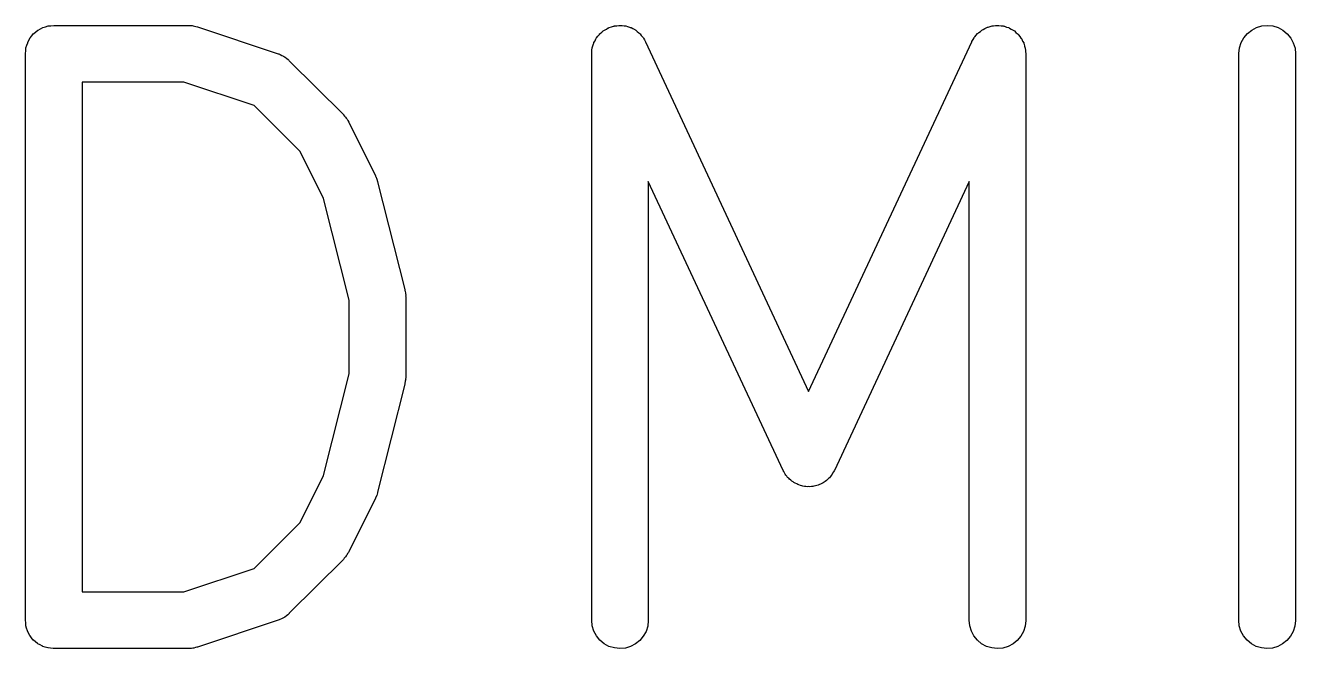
# Model space of a CAD drawing. Extents: x 78.1 to 166.4, y -98.1 to -63.5.
# Drawn here: x 116.312 to 120.798, y -98.084 to -95.884 of the extents above; entities that cross this region are included whole.
import ezdxf

# ---------------------------------------------------------------- set-up
doc = ezdxf.new("R2010")
doc.units = 0
doc.layers.add('BLACK', color=7, linetype='CONTINUOUS')

msp = doc.modelspace()

# ---------------------------------------------------------------- linework, layer by layer
at = {"layer": 'BLACK', "linetype": 'CONTINUOUS'}
for p, q in [((116.342, -95.9121), (116.349, -95.9062)), ((116.349, -95.9062), (116.356, -95.9003)), ((116.356, -95.9003), (116.357, -95.9001)), ((116.357, -95.8999), (116.365, -95.8956)), ((116.357, -95.9001), (116.357, -95.8999)), ((116.365, -95.8956), (116.374, -95.8911)), ((116.374, -95.8908), (116.383, -95.8882)), ((116.374, -95.891), (116.374, -95.8908)), ((116.374, -95.8911), (116.374, -95.891)), ((116.383, -95.8882), (116.392, -95.8855)), ((116.392, -95.8855), (116.393, -95.8854)), ((116.393, -95.8853), (116.402, -95.8845)), ((116.393, -95.8854), (116.393, -95.8853)), ((116.402, -95.8845), (116.412, -95.8836)), ((116.412, -95.8836), (116.888, -95.8836)), ((116.888, -95.8836), (116.889, -95.8836)), ((116.889, -95.8836), (116.895, -95.8842)), ((116.895, -95.8842), (116.901, -95.8844)), ((116.901, -95.8844), (116.905, -95.8853)), ((116.905, -95.8853), (116.909, -95.8857)), ((116.909, -95.8857), (116.914, -95.8874)), ((116.914, -95.8874), (116.92, -95.8887)), ((116.92, -95.8887), (117.205, -95.9839)), ((118.342, -95.9121), (118.348, -95.9074)), ((118.348, -95.9074), (118.353, -95.9025)), ((118.353, -95.9025), (118.355, -95.9013)), ((118.355, -95.9013), (118.357, -95.8999)), ((118.357, -95.8999), (118.364, -95.8964)), ((118.364, -95.8964), (118.37, -95.8926)), ((118.37, -95.8926), (118.372, -95.8919)), ((118.372, -95.8919), (118.374, -95.8908)), ((118.374, -95.8908), (118.382, -95.8887)), ((118.382, -95.8887), (118.389, -95.8863)), ((118.389, -95.8863), (118.391, -95.886)), ((118.391, -95.886), (118.393, -95.8853)), ((118.393, -95.8853), (118.401, -95.8847)), ((118.401, -95.8847), (118.408, -95.8836)), ((118.408, -95.8836), (118.41, -95.8838)), ((118.41, -95.8838), (118.413, -95.8836)), ((118.413, -95.8836), (118.42, -95.8843)), ((118.42, -95.8843), (118.427, -95.8848)), ((118.427, -95.8848), (118.43, -95.8854)), ((118.43, -95.8854), (118.432, -95.8856)), ((118.432, -95.8856), (118.439, -95.8878)), ((118.439, -95.8878), (118.446, -95.8897)), ((118.446, -95.8897), (118.448, -95.8907)), ((118.448, -95.8907), (118.451, -95.8914)), ((118.451, -95.8914), (118.457, -95.8949)), ((118.457, -95.8949), (118.464, -95.8982)), ((118.464, -95.8982), (118.466, -95.8996)), ((118.466, -95.8996), (118.468, -95.9007)), ((118.468, -95.9007), (118.473, -95.9054)), ((118.473, -95.9054), (118.479, -95.9099)), ((118.479, -95.9099), (118.481, -95.9116)), ((119.677, -95.9107), (119.679, -95.909)), ((119.679, -95.909), (119.685, -95.9046)), ((119.685, -95.9046), (119.69, -95.8999)), ((119.69, -95.8999), (119.692, -95.8988)), ((119.692, -95.8988), (119.694, -95.8975)), ((119.694, -95.8975), (119.701, -95.8943)), ((119.701, -95.8943), (119.708, -95.8908)), ((119.708, -95.8908), (119.71, -95.8902)), ((119.71, -95.8902), (119.712, -95.8892)), ((119.712, -95.8892), (119.719, -95.8875)), ((119.719, -95.8875), (119.726, -95.8853)), ((119.726, -95.8853), (119.729, -95.8851)), ((119.729, -95.8851), (119.731, -95.8846)), ((119.731, -95.8846), (119.738, -95.8842)), ((119.738, -95.8842), (119.746, -95.8836)), ((119.746, -95.8836), (119.748, -95.8838)), ((119.748, -95.8838), (119.75, -95.8837)), ((119.75, -95.8837), (119.758, -95.8848)), ((119.758, -95.8848), (119.765, -95.8856)), ((119.765, -95.8856), (119.767, -95.8863)), ((119.767, -95.8863), (119.77, -95.8866)), ((119.77, -95.8866), (119.777, -95.8892)), ((119.777, -95.8892), (119.784, -95.8914)), ((119.784, -95.8914), (119.786, -95.8925)), ((119.786, -95.8925), (119.788, -95.8932)), ((119.788, -95.8932), (119.794, -95.8971)), ((119.794, -95.8971), (119.801, -95.9007)), ((119.801, -95.9007), (119.803, -95.9021)), ((119.803, -95.9021), (119.805, -95.9033)), ((119.805, -95.9033), (119.81, -95.9083)), ((119.81, -95.9083), (119.816, -95.9131)), ((120.628, -95.9121), (120.643, -95.8999)), ((120.643, -95.8999), (120.66, -95.8908)), ((120.66, -95.8908), (120.679, -95.8853)), ((120.679, -95.8853), (120.698, -95.8836)), ((120.698, -95.8836), (120.718, -95.8856)), ((120.718, -95.8856), (120.736, -95.8914)), ((120.736, -95.8914), (120.753, -95.9007)), ((120.753, -95.9007), (120.768, -95.9131)), ((116.314, -95.9628), (116.317, -95.9538)), ((116.317, -95.9538), (116.32, -95.9448)), ((116.32, -95.9442), (116.324, -95.9359)), ((116.32, -95.9445), (116.32, -95.9442)), ((116.32, -95.9448), (116.32, -95.9445)), ((116.324, -95.9359), (116.329, -95.9276)), ((116.329, -95.9271), (116.335, -95.9199)), ((116.329, -95.9274), (116.329, -95.9271)), ((116.329, -95.9276), (116.329, -95.9274)), ((116.335, -95.9199), (116.341, -95.9126)), ((116.341, -95.9126), (116.342, -95.9124)), ((116.342, -95.9124), (116.342, -95.9121)), ((118.316, -95.9556), (118.318, -95.9484)), ((118.318, -95.9484), (118.319, -95.9464)), ((118.319, -95.9464), (118.32, -95.9442)), ((118.32, -95.9442), (118.324, -95.9376)), ((118.324, -95.9376), (118.327, -95.9309)), ((118.327, -95.9309), (118.328, -95.9291)), ((118.328, -95.9291), (118.329, -95.9271)), ((118.329, -95.9271), (118.334, -95.9213)), ((118.334, -95.9213), (118.339, -95.9154)), ((118.339, -95.9154), (118.34, -95.9139)), ((118.34, -95.9139), (118.342, -95.9121)), ((118.481, -95.9116), (118.483, -95.9131)), ((118.483, -95.9131), (118.487, -95.9189)), ((118.487, -95.9189), (118.492, -95.9245)), ((118.492, -95.9245), (118.494, -95.9264)), ((118.494, -95.9264), (118.495, -95.9282)), ((118.495, -95.9282), (118.499, -95.9348)), ((118.499, -95.9348), (118.502, -95.9413)), ((118.502, -95.9413), (119.078, -97.1757)), ((119.078, -97.1757), (119.655, -95.9413)), ((119.655, -95.94), (119.659, -95.9336)), ((119.655, -95.9413), (119.655, -95.94)), ((119.659, -95.9336), (119.663, -95.9271)), ((119.663, -95.9271), (119.664, -95.9253)), ((119.664, -95.9253), (119.665, -95.9234)), ((119.665, -95.9234), (119.67, -95.9178)), ((119.67, -95.9178), (119.675, -95.9121)), ((119.675, -95.9121), (119.677, -95.9107)), ((119.816, -95.9131), (119.818, -95.9149)), ((119.818, -95.9149), (119.819, -95.9164)), ((119.819, -95.9164), (119.824, -95.9224)), ((119.824, -95.9224), (119.828, -95.9282)), ((119.828, -95.9282), (119.83, -95.9302)), ((119.83, -95.9302), (119.831, -95.9321)), ((119.831, -95.9321), (119.834, -95.9388)), ((119.834, -95.9388), (119.838, -95.9455)), ((119.838, -95.9455), (119.838, -95.9476)), ((119.838, -95.9476), (119.839, -95.9497)), ((119.839, -95.9497), (119.841, -95.957)), ((120.6, -95.9628), (120.606, -95.9442)), ((120.606, -95.9442), (120.615, -95.9271)), ((120.615, -95.9271), (120.628, -95.9121)), ((120.768, -95.9131), (120.781, -95.9282)), ((120.781, -95.9282), (120.79, -95.9455)), ((120.79, -95.9455), (120.796, -95.9641)), ((116.312, -95.9822), (116.313, -95.9729)), ((116.312, -95.9828), (116.312, -95.9822)), ((116.312, -95.9829), (116.312, -95.9828)), ((116.312, -95.9836), (116.312, -95.9829)), ((116.312, -95.9829), (116.312, -95.9829)), ((116.312, -97.9836), (116.312, -95.9836)), ((116.313, -95.9729), (116.314, -95.9635)), ((116.314, -95.9631), (116.314, -95.9628)), ((116.314, -95.9635), (116.314, -95.9631)), ((117.205, -95.9839), (117.207, -95.9844)), ((117.207, -95.9844), (117.209, -95.9856)), ((117.209, -95.9856), (117.212, -95.9865)), ((117.212, -95.9865), (117.218, -95.9897)), ((117.218, -95.9897), (117.224, -95.9926)), ((117.224, -95.9926), (117.227, -95.9943)), ((117.227, -95.9943), (117.229, -95.9957)), ((117.229, -95.9957), (117.235, -96)), ((117.235, -96), (117.24, -96.0041)), ((118.312, -95.9822), (118.313, -95.9747)), ((118.312, -95.9836), (118.312, -95.9822)), ((118.312, -97.9836), (118.312, -95.9836)), ((118.313, -95.9673), (118.314, -95.965)), ((118.313, -95.9747), (118.313, -95.9673)), ((118.314, -95.9628), (118.316, -95.9556)), ((118.314, -95.965), (118.314, -95.9628)), ((119.841, -95.957), (119.843, -95.9641)), ((119.843, -95.9641), (119.843, -95.9664)), ((119.843, -95.9664), (119.844, -95.9686)), ((119.844, -95.9686), (119.844, -95.9761)), ((119.844, -95.9761), (119.845, -95.9836)), ((119.845, -95.9836), (119.845, -97.9836)), ((120.598, -95.9822), (120.6, -95.9628)), ((120.598, -95.9836), (120.598, -95.9822)), ((120.598, -97.9836), (120.598, -95.9836)), ((120.796, -95.9641), (120.798, -95.9836)), ((120.798, -95.9836), (120.798, -97.9836)), ((117.24, -96.0041), (117.242, -96.0062)), ((117.242, -96.0062), (117.244, -96.0081)), ((117.244, -96.0081), (117.435, -96.1986)), ((116.512, -96.0836), (116.512, -97.8836)), ((116.872, -96.0836), (116.512, -96.0836)), ((117.12, -96.1662), (116.872, -96.0836)), ((117.282, -96.3285), (117.12, -96.1662)), ((117.435, -96.1986), (117.436, -96.1996)), ((117.436, -96.1996), (117.439, -96.2039)), ((117.439, -96.2039), (117.443, -96.208)), ((117.443, -96.208), (117.445, -96.2116)), ((117.445, -96.2116), (117.448, -96.2148)), ((117.448, -96.2148), (117.451, -96.2198)), ((117.451, -96.2198), (117.454, -96.2246)), ((117.454, -96.2246), (117.549, -96.415)), ((117.365, -96.4947), (117.282, -96.3285)), ((117.549, -96.415), (117.549, -96.4163)), ((117.549, -96.4163), (117.55, -96.4167)), ((117.55, -96.4167), (117.55, -96.4171)), ((117.55, -96.4171), (117.553, -96.4259)), ((117.553, -96.4259), (117.556, -96.4346)), ((117.556, -96.4346), (117.556, -96.4351)), ((117.556, -96.4351), (117.556, -96.4355)), ((117.556, -96.4355), (117.652, -96.8164)), ((118.988, -97.4544), (118.512, -96.4343)), ((118.512, -96.4343), (118.512, -97.9836)), ((119.645, -96.4343), (119.169, -97.4544)), ((119.645, -97.9836), (119.645, -96.4343)), ((117.455, -96.853), (117.365, -96.4947)), ((117.652, -96.8164), (117.652, -96.8178)), ((117.652, -96.8178), (117.652, -96.8196)), ((117.652, -96.8196), (117.653, -96.8213)), ((117.653, -96.8213), (117.654, -96.8292)), ((117.654, -96.8292), (117.655, -96.8371)), ((117.655, -96.8371), (117.654, -96.8389)), ((117.654, -96.8389), (117.655, -96.8407)), ((117.655, -96.8407), (117.655, -97.1264)), ((117.455, -97.1141), (117.455, -96.853)), ((117.365, -97.4725), (117.455, -97.1141)), ((117.652, -97.1507), (117.556, -97.5316)), ((117.653, -97.1393), (117.652, -97.1472)), ((117.652, -97.1472), (117.652, -97.1489)), ((117.652, -97.1489), (117.652, -97.1507)), ((117.655, -97.1314), (117.653, -97.1393)), ((117.655, -97.1278), (117.654, -97.1296)), ((117.654, -97.1296), (117.655, -97.1314)), ((117.655, -97.1264), (117.655, -97.1278)), ((117.282, -97.6386), (117.365, -97.4725)), ((118.991, -97.4589), (118.988, -97.4544)), ((118.993, -97.4636), (118.991, -97.4589)), ((118.995, -97.4673), (118.993, -97.4636)), ((118.998, -97.4712), (118.995, -97.4673)), ((119.001, -97.4751), (118.998, -97.4712)), ((119.004, -97.4793), (119.001, -97.4751)), ((119.008, -97.4824), (119.004, -97.4793)), ((119.152, -97.4803), (119.148, -97.4833)), ((119.155, -97.4762), (119.152, -97.4803)), ((119.158, -97.4723), (119.155, -97.4762)), ((119.161, -97.4684), (119.158, -97.4723)), ((119.163, -97.4648), (119.161, -97.4684)), ((119.166, -97.4601), (119.163, -97.4648)), ((119.168, -97.4557), (119.166, -97.4601)), ((119.169, -97.4544), (119.168, -97.4557)), ((119.011, -97.4858), (119.008, -97.4824)), ((119.015, -97.4889), (119.011, -97.4858)), ((119.019, -97.4924), (119.015, -97.4889)), ((119.023, -97.4948), (119.019, -97.4924)), ((119.026, -97.4975), (119.023, -97.4948)), ((119.031, -97.4998), (119.026, -97.4975)), ((119.036, -97.5025), (119.031, -97.4998)), ((119.04, -97.504), (119.036, -97.5025)), ((119.044, -97.506), (119.04, -97.504)), ((119.049, -97.5073), (119.044, -97.506)), ((119.054, -97.5091), (119.049, -97.5073)), ((119.058, -97.5098), (119.054, -97.5091)), ((119.063, -97.5109), (119.058, -97.5098)), ((119.068, -97.5112), (119.063, -97.5109)), ((119.073, -97.512), (119.068, -97.5112)), ((119.078, -97.5118), (119.073, -97.512)), ((119.082, -97.5121), (119.078, -97.5118)), ((119.088, -97.5113), (119.082, -97.5121)), ((119.093, -97.5111), (119.088, -97.5113)), ((119.097, -97.51), (119.093, -97.5111)), ((119.102, -97.5094), (119.097, -97.51)), ((119.107, -97.5077), (119.102, -97.5094)), ((119.112, -97.5065), (119.107, -97.5077)), ((119.116, -97.5045), (119.112, -97.5065)), ((119.12, -97.503), (119.116, -97.5045)), ((119.125, -97.5004), (119.12, -97.503)), ((119.129, -97.4982), (119.125, -97.5004)), ((119.133, -97.4955), (119.129, -97.4982)), ((119.137, -97.4932), (119.133, -97.4955)), ((119.141, -97.4898), (119.137, -97.4932)), ((119.145, -97.4867), (119.141, -97.4898)), ((119.148, -97.4833), (119.145, -97.4867)), ((117.549, -97.5521), (117.454, -97.7426)), ((117.553, -97.5426), (117.549, -97.5513)), ((117.549, -97.5513), (117.549, -97.5517)), ((117.549, -97.5517), (117.549, -97.5521)), ((117.556, -97.5339), (117.553, -97.5426)), ((117.556, -97.5316), (117.556, -97.533)), ((117.556, -97.533), (117.556, -97.5334)), ((117.556, -97.5334), (117.556, -97.5339)), ((117.12, -97.8009), (117.282, -97.6386)), ((117.45, -97.7485), (117.447, -97.7535)), ((117.453, -97.7438), (117.45, -97.7485)), ((117.454, -97.7426), (117.453, -97.7438)), ((117.435, -97.7686), (117.244, -97.959)), ((117.438, -97.7642), (117.435, -97.7686)), ((117.442, -97.7602), (117.438, -97.7642)), ((117.445, -97.7567), (117.442, -97.7602)), ((117.447, -97.7535), (117.445, -97.7567)), ((116.872, -97.8836), (117.12, -97.8009)), ((116.512, -97.8836), (116.872, -97.8836)), ((117.226, -97.9735), (117.223, -97.9752)), ((117.228, -97.9722), (117.226, -97.9735)), ((117.234, -97.9679), (117.228, -97.9722)), ((117.239, -97.964), (117.234, -97.9679)), ((117.241, -97.9618), (117.239, -97.964)), ((117.243, -97.96), (117.241, -97.9618)), ((117.244, -97.959), (117.243, -97.96)), ((116.313, -97.9929), (116.312, -97.9836)), ((116.314, -98.0023), (116.313, -97.9929)), ((116.314, -98.0026), (116.314, -98.0023)), ((116.314, -98.003), (116.314, -98.0026)), ((116.316, -98.012), (116.314, -98.003)), ((116.319, -98.021), (116.316, -98.012)), ((117.205, -97.9832), (116.92, -98.0784)), ((117.208, -97.982), (117.205, -97.9832)), ((117.211, -97.9812), (117.208, -97.982)), ((117.217, -97.978), (117.211, -97.9812)), ((117.223, -97.9752), (117.217, -97.978)), ((118.314, -98.003), (118.312, -97.9836)), ((118.319, -98.0217), (118.314, -98.003)), ((118.51, -98.0044), (118.504, -98.023)), ((118.512, -97.985), (118.51, -98.0044)), ((118.512, -97.9836), (118.512, -97.985)), ((119.647, -98.003), (119.645, -97.9836)), ((119.653, -98.0217), (119.647, -98.003)), ((119.843, -98.0044), (119.837, -98.023)), ((119.845, -97.985), (119.843, -98.0044)), ((119.845, -97.9836), (119.845, -97.985)), ((120.599, -98.003), (120.598, -97.9836)), ((120.605, -98.0217), (120.599, -98.003)), ((120.795, -98.0044), (120.789, -98.023)), ((120.798, -97.985), (120.795, -98.0044)), ((120.798, -97.9836), (120.798, -97.985)), ((116.319, -98.0213), (116.319, -98.021)), ((116.319, -98.0217), (116.319, -98.0213)), ((116.324, -98.03), (116.319, -98.0217)), ((116.328, -98.0383), (116.324, -98.03)), ((116.328, -98.0386), (116.328, -98.0383)), ((116.329, -98.0389), (116.328, -98.0386)), ((116.334, -98.0462), (116.329, -98.0389)), ((116.34, -98.0535), (116.334, -98.0462)), ((116.341, -98.0538), (116.34, -98.0535)), ((116.341, -98.054), (116.341, -98.0538)), ((116.348, -98.06), (116.341, -98.054)), ((116.355, -98.0661), (116.348, -98.06)), ((118.329, -98.0389), (118.319, -98.0217)), ((118.341, -98.054), (118.329, -98.0389)), ((118.356, -98.0665), (118.341, -98.054)), ((118.482, -98.055), (118.467, -98.0672)), ((118.494, -98.0401), (118.482, -98.055)), ((118.504, -98.023), (118.494, -98.0401)), ((119.662, -98.0389), (119.653, -98.0217)), ((119.674, -98.054), (119.662, -98.0389)), ((119.689, -98.0665), (119.674, -98.054)), ((119.815, -98.055), (119.8, -98.0672)), ((119.828, -98.0401), (119.815, -98.055)), ((119.837, -98.023), (119.828, -98.0401)), ((120.614, -98.0389), (120.605, -98.0217)), ((120.627, -98.054), (120.614, -98.0389)), ((120.642, -98.0665), (120.627, -98.054)), ((120.767, -98.055), (120.752, -98.0672)), ((120.78, -98.0401), (120.767, -98.055)), ((120.789, -98.023), (120.78, -98.0401)), ((116.356, -98.0662), (116.355, -98.0661)), ((116.356, -98.0665), (116.356, -98.0662)), ((116.364, -98.0709), (116.356, -98.0665)), ((116.372, -98.0755), (116.364, -98.0709)), ((116.373, -98.0756), (116.372, -98.0755)), ((116.373, -98.0757), (116.373, -98.0756)), ((116.382, -98.0785), (116.373, -98.0757)), ((116.391, -98.0814), (116.382, -98.0785)), ((116.392, -98.0815), (116.391, -98.0814)), ((116.391, -98.0814), (116.391, -98.0814)), ((116.401, -98.0825), (116.392, -98.0815)), ((116.41, -98.0836), (116.401, -98.0825)), ((116.411, -98.0836), (116.41, -98.0836)), ((116.412, -98.0836), (116.411, -98.0836)), ((116.411, -98.0836), (116.411, -98.0836)), ((116.411, -98.0836), (116.411, -98.0836)), ((116.888, -98.0836), (116.412, -98.0836)), ((116.894, -98.083), (116.888, -98.0836)), ((116.899, -98.0829), (116.894, -98.083)), ((116.903, -98.0821), (116.899, -98.0829)), ((116.907, -98.0817), (116.903, -98.0821)), ((116.913, -98.08), (116.907, -98.0817)), ((116.918, -98.0789), (116.913, -98.08)), ((116.92, -98.0784), (116.918, -98.0789)), ((118.373, -98.0757), (118.356, -98.0665)), ((118.392, -98.0815), (118.373, -98.0757)), ((118.411, -98.0836), (118.392, -98.0815)), ((118.431, -98.0818), (118.411, -98.0836)), ((118.449, -98.0763), (118.431, -98.0818)), ((118.467, -98.0672), (118.449, -98.0763)), ((119.706, -98.0757), (119.689, -98.0665)), ((119.725, -98.0815), (119.706, -98.0757)), ((119.744, -98.0836), (119.725, -98.0815)), ((119.764, -98.0818), (119.744, -98.0836)), ((119.783, -98.0763), (119.764, -98.0818)), ((119.8, -98.0672), (119.783, -98.0763)), ((120.659, -98.0757), (120.642, -98.0665)), ((120.677, -98.0815), (120.659, -98.0757)), ((120.697, -98.0836), (120.677, -98.0815)), ((120.716, -98.0818), (120.697, -98.0836)), ((120.735, -98.0763), (120.716, -98.0818)), ((120.752, -98.0672), (120.735, -98.0763))]:
    msp.add_line(p, q, dxfattribs=at)

doc.saveas('drawing.dxf')
